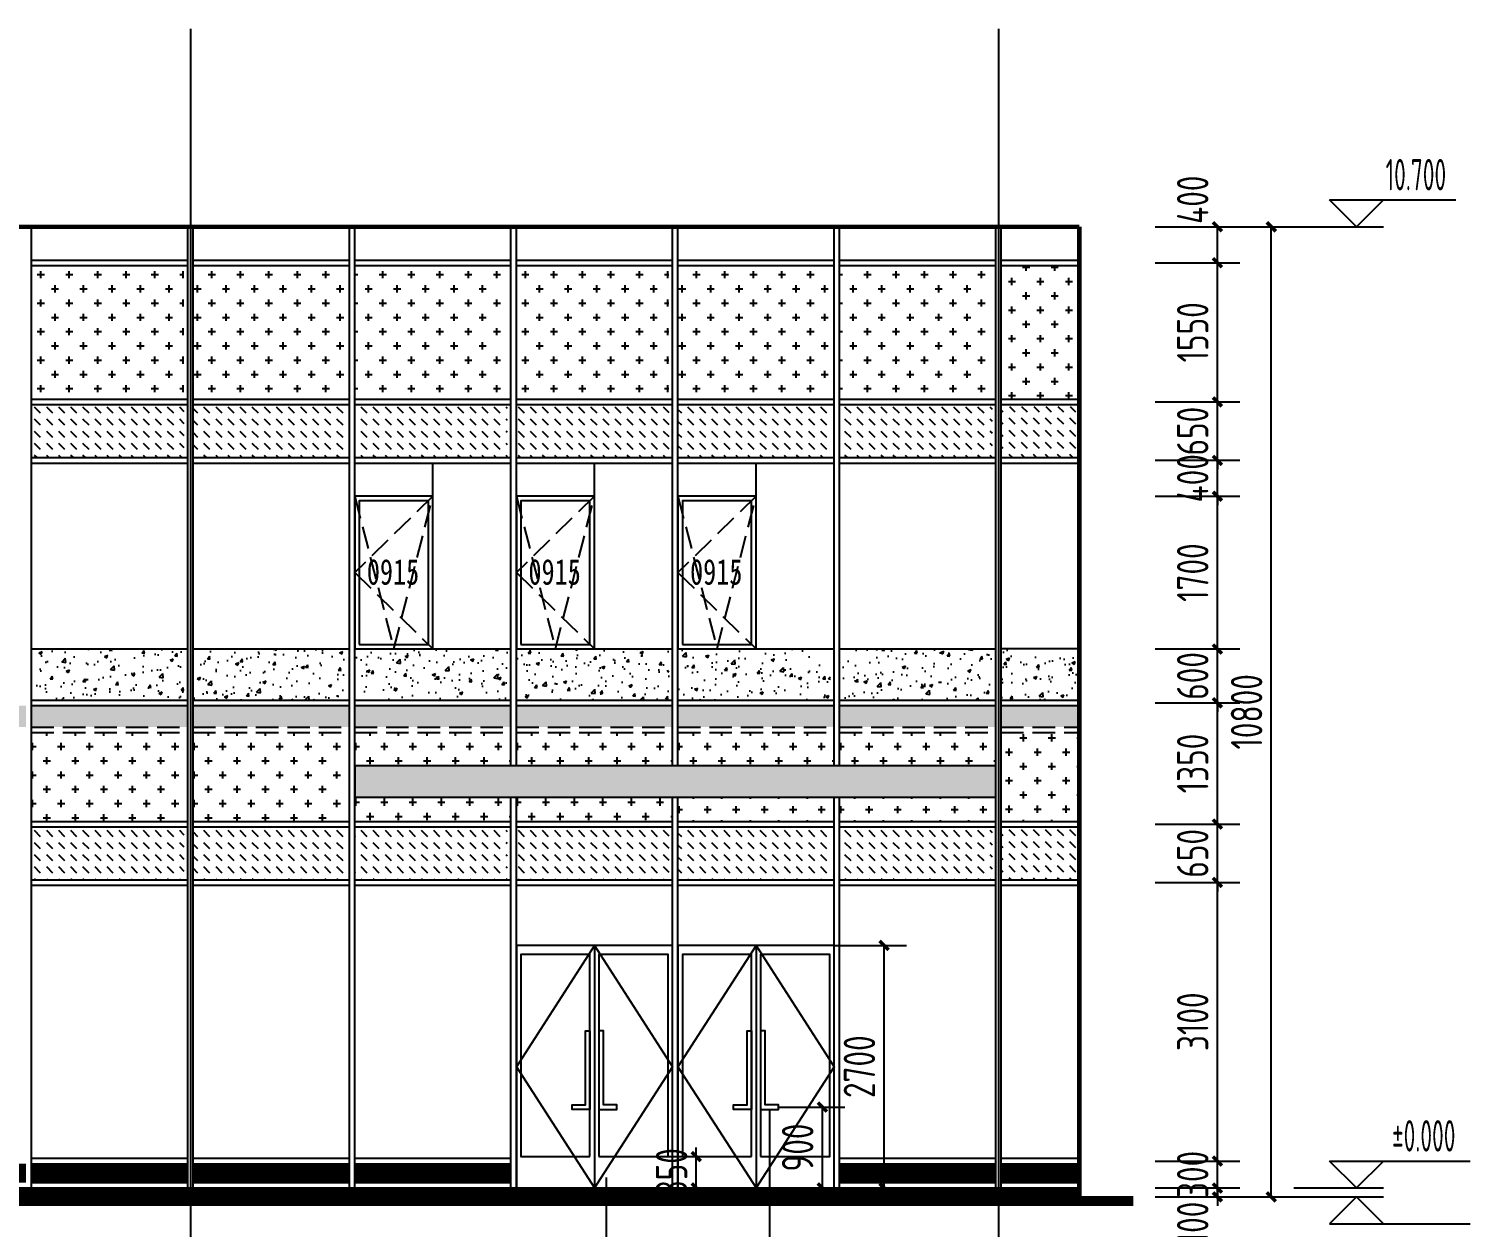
# Model space of a CAD drawing. Extents: x -280168 to 205214, y -148835 to -64913.
# Drawn here: x -137331 to -121278, y -142102 to -128763 of the extents above; entities that cross this region are included whole.
import ezdxf

# ---------------------------------------------------------------- set-up
doc = ezdxf.new("R2010")
doc.units = 0
doc.header["$LTSCALE"] = 1000
doc.header["$MEASUREMENT"] = 0
doc.linetypes.add('DASH', pattern=[0.35, 0.25, -0.1])
for name, color, linetype in [('01-标注_尺寸', 124, 'Continuous'), ('01-标注_标高', 200, 'Continuous'), ('01-标注_符号', 200, 'Continuous'), ('02-TEXT_标注', 130, 'Continuous'), ('05-填充_156', 156, 'Continuous'), ('05-填充_18', 18, 'Continuous'), ('05-填充_天正', 14, 'Continuous'), ('A-C_玻璃幕墙', 140, 'Continuous'), ('A-C_窗', 140, 'Continuous'), ('A-C_门', 150, 'Continuous'), ('D-铝板', 181, 'Continuous'), ('E-立面轮廓', 241, 'Continuous')]:
    doc.layers.add(name, color=color, linetype=linetype)
doc.layers.add('04-不打印_辅助线', color=165, linetype='Continuous', plot=False)
doc.styles.add('_TCH_DIM', font='ros1.shx', dxfattribs={"width": 0.75, "bigfont": 'jd.shx'})
doc.styles.add('_TCH_DIM_T3', font='ros1.shx', dxfattribs={"width": 0.85, "bigfont": 'jd.shx'})
doc.styles.get("Standard").update_dxf_attribs({"font": 'STXIHEI_0.TTF', "width": 0.75})
doc.dimstyles.new('_TCH_ARCH&&100', dxfattribs={"dimtxt": 350, "dimasz": 100, "dimexe": 250, "dimexo": 300, "dimgap": 100, "dimtad": 1, "dimdec": 0, "dimzin": 0, "dimdsep": 46, "dimtxsty": '_TCH_DIM_T3', "dimblk": 'ARCHTICK', "dimcen": 0.09, "dimclrt": 7, "dimazin": 2, "dimtfac": 1, "dimtdec": 0, "dimtix": 1, "dimtmove": 2, "dimatfit": 3, "dimfxl": 0, "dimtolj": 1, "dimtzin": 0, "dimarcsym": 0})
pattern_1 = [(315, (-156128.72, 163512.89), (134.70384, -3e-14), [95.25, -95.25])]
pattern_2 = [(315, (-214241.7, 25586.8), (134.70384, -3e-14), [95.25, -95.25])]

# ---------------------------------------------------------------- blocks, each defined once
blk = doc.blocks.new('*U423')
at = {"layer": '05-填充_18', "const_width": 210}
blk.add_lwpolyline([(-870, 0), (870, 0)], dxfattribs=at)
blk = doc.blocks.new('*U424')
at = {"color": 0, "linetype": 'ByBlock', "lineweight": -2, "transparency": 16777216}
blk.add_blockref('*U423', (0, 0), dxfattribs=at)
blk = doc.blocks.new('*U445')
at = {"layer": '05-填充_18', "const_width": 210}
blk.add_lwpolyline([(-870, 0), (870, 0)], dxfattribs=at)
blk = doc.blocks.new('*U446')
at = {"color": 0, "linetype": 'ByBlock', "lineweight": -2, "transparency": 16777216}
for p in [(-5400, 0), (-3600, 0), (-1800, 0), (0, 0)]:
    blk.add_blockref('*U445', p, dxfattribs=at)
blk = doc.blocks.new('*U425')
at = {"layer": 'A-C_玻璃幕墙'}
for p, q in [((-870, 30), (870, 30)), ((-870, -30), (870, -30))]:
    blk.add_line(p, q, dxfattribs=at)
blk = doc.blocks.new('*U426')
at = {"layer": 'A-C_玻璃幕墙', "color": 0, "linetype": 'ByBlock', "lineweight": -2, "transparency": 16777216}
blk.add_blockref('*U425', (0, 0), dxfattribs=at)
blk = doc.blocks.new('*U427')
at = {"layer": 'A-C_玻璃幕墙'}
for p, q in [((-870, 30), (870, 30)), ((-870, -30), (870, -30))]:
    blk.add_line(p, q, dxfattribs=at)
blk = doc.blocks.new('*U428')
at = {"layer": 'A-C_玻璃幕墙', "color": 0, "linetype": 'ByBlock', "lineweight": -2, "transparency": 16777216}
blk.add_blockref('*U427', (0, 0), dxfattribs=at)
blk = doc.blocks.new('*U429')
at = {"layer": 'A-C_玻璃幕墙'}
for p, q in [((-870, 30), (870, 30)), ((-870, -30), (870, -30))]:
    blk.add_line(p, q, dxfattribs=at)
blk = doc.blocks.new('*U430')
at = {"layer": 'A-C_玻璃幕墙', "color": 0, "linetype": 'ByBlock', "lineweight": -2, "transparency": 16777216}
for p in [(-9000, 0), (-7200, 0), (-5400, 0), (-3600, 0), (-1800, 0), (0, 0)]:
    blk.add_blockref('*U429', p, dxfattribs=at)
blk = doc.blocks.new('*U431')
at = {"layer": 'A-C_玻璃幕墙'}
for p, q in [((-870, 30), (870, 30)), ((-870, -30), (870, -30))]:
    blk.add_line(p, q, dxfattribs=at)
blk = doc.blocks.new('*U432')
at = {"layer": 'A-C_玻璃幕墙', "color": 0, "linetype": 'ByBlock', "lineweight": -2, "transparency": 16777216}
for p in [(-9000, 0), (-7200, 0), (-5400, 0), (-3600, 0), (-1800, 0), (0, 0)]:
    blk.add_blockref('*U431', p, dxfattribs=at)
blk = doc.blocks.new('*U433')
at = {"layer": 'A-C_玻璃幕墙'}
for p, q in [((-870, 30), (870, 30)), ((-870, -30), (870, -30))]:
    blk.add_line(p, q, dxfattribs=at)
blk = doc.blocks.new('*U434')
at = {"layer": 'A-C_玻璃幕墙', "color": 0, "linetype": 'ByBlock', "lineweight": -2, "transparency": 16777216}
for p in [(-9000, 0), (-7200, 0), (-5400, 0), (-3600, 0), (-1800, 0), (0, 0)]:
    blk.add_blockref('*U433', p, dxfattribs=at)
blk = doc.blocks.new('*U411')
at = {"layer": 'A-C_玻璃幕墙'}
for p, q in [((-870, 30), (870, 30)), ((-870, -30), (870, -30))]:
    blk.add_line(p, q, dxfattribs=at)
blk = doc.blocks.new('*U412')
at = {"layer": 'A-C_玻璃幕墙', "color": 0, "linetype": 'ByBlock', "lineweight": -2, "transparency": 16777216}
for p in [(-9000, 0), (-7200, 0), (-5400, 0), (-3600, 0), (-1800, 0), (0, 0)]:
    blk.add_blockref('*U411', p, dxfattribs=at)
blk = doc.blocks.new('*U413')
at = {"layer": 'A-C_玻璃幕墙'}
for p, q in [((-870, 30), (870, 30)), ((-870, -30), (870, -30))]:
    blk.add_line(p, q, dxfattribs=at)
blk = doc.blocks.new('*U414')
at = {"layer": 'A-C_玻璃幕墙', "color": 0, "linetype": 'ByBlock', "lineweight": -2, "transparency": 16777216}
for p in [(-9000, 0), (-7200, 0), (-5400, 0), (-3600, 0), (-1800, 0), (0, 0)]:
    blk.add_blockref('*U413', p, dxfattribs=at)
blk = doc.blocks.new('*U415')
at = {"layer": 'A-C_玻璃幕墙'}
for p, q in [((-870, 30), (870, 30)), ((-870, -30), (870, -30))]:
    blk.add_line(p, q, dxfattribs=at)
blk = doc.blocks.new('*U416')
at = {"layer": 'A-C_玻璃幕墙', "color": 0, "linetype": 'ByBlock', "lineweight": -2, "transparency": 16777216}
for p in [(-9000, 0), (-7200, 0), (-5400, 0), (-3600, 0), (-1800, 0), (0, 0)]:
    blk.add_blockref('*U415', p, dxfattribs=at)
blk = doc.blocks.new('*U417')
at = {"layer": 'A-C_玻璃幕墙'}
blk.add_line((-870, 0), (870, 0), dxfattribs=at)
blk = doc.blocks.new('*U418')
at = {"layer": 'A-C_玻璃幕墙', "color": 0, "linetype": 'ByBlock', "lineweight": -2, "transparency": 16777216}
for p in [(-9000, 0), (-7200, 0), (-5400, 0), (-3600, 0), (-1800, 0), (0, 0)]:
    blk.add_blockref('*U417', p, dxfattribs=at)
blk = doc.blocks.new('*U419')
at = {"layer": '05-填充_156'}
h = blk.add_hatch(dxfattribs=at)
h.set_pattern_fill('CROSS', color=136, scale=100)
h.set_pattern_definition([(0, (-156128.72, 157902.89), (158.75, 158.75), [79.375, -238.125]), (90, (-156089.03, 157863.2), (-158.75, 158.75), [79.375, -238.125])])
h.paths.add_polyline_path([(-1320, 920), (378, 920), (378, -570), (-1320, -570)])
blk = doc.blocks.new('*U420')
at = {"color": 0, "linetype": 'ByBlock', "lineweight": -2, "transparency": 16777216}
for p in [(-9000, 0), (-7200, 0), (-5400, 0), (-3600, 0), (-1800, 0), (0, 0)]:
    blk.add_blockref('*U419', p, dxfattribs=at)
blk = doc.blocks.new('*U421')
at = {"layer": '05-填充_156'}
h = blk.add_hatch(dxfattribs=at)
h.set_pattern_fill('DASH', color=256, scale=100, angle=315)
h.set_pattern_definition(pattern_1)
h.paths.add_polyline_path([(-420, 310), (1278, 310), (1278, -280), (-420, -280)])
blk = doc.blocks.new('*U422')
at = {"color": 0, "linetype": 'ByBlock', "lineweight": -2, "transparency": 16777216}
for p in [(-9000, 0), (-7200, 0), (-5400, 0), (-3600, 0), (-1800, 0), (0, 0)]:
    blk.add_blockref('*U421', p, dxfattribs=at)
blk = doc.blocks.new('*U407')
at = {"layer": '05-填充_156'}
h = blk.add_hatch(dxfattribs=at)
h.set_pattern_fill('DASH', color=256, scale=100, angle=315)
h.set_pattern_definition(pattern_1)
h.paths.add_polyline_path([(-420, 310), (1278, 310), (1278, -280), (-420, -280)])
blk = doc.blocks.new('*U408')
at = {"color": 0, "linetype": 'ByBlock', "lineweight": -2, "transparency": 16777216}
for p in [(-9000, 0), (-7200, 0), (-5400, 0), (-3600, 0), (-1800, 0), (0, 0)]:
    blk.add_blockref('*U407', p, dxfattribs=at)
blk = doc.blocks.new('*U409')
at = {"layer": '05-填充_天正'}
h = blk.add_hatch(dxfattribs=at)
h.set_pattern_fill('AR-CONC', color=256, scale=200)
h.set_pattern_definition([(50, (-156128.72, 161537.9), (364.36934, -31.87817), [38.1, -419.1]), (355, (-156128.72, 161537.9), (-70.48565, 382.1133), [30.48, -335.28]), (100.451, (-156098.36, 161535.23), (293.885, 350.2334), [32.38, -356.18]), (46.1842, (-156128.7, 161639.5), (542.1581, -84.0847), [57.15, -628.65]), (96.6356, (-156083.54, 161632.5), (474.8085, 494.8511), [48.57, -534.27]), (351.184, (-156128.7, 161639.5), (474.8092, 494.8502), [45.72, -502.92]), (21, (-156077.92, 161614.1), (303.22976, -204.53104), [38.1, -419.1]), (326, (-156077.92, 161614.1), (123.60406, 368.37593), [30.48, -335.28]), (71.4514, (-156052.65, 161597.04), (426.833, 163.8457), [32.38, -356.18]), (37.5, (-156128.72, 161537.89), (6.17721, 169.11008), [0, -331.216, 0, -340.36, 0, -336.55]), (7.5, (-156128.72, 161537.89), (133.63933, 200.36115), [0, -194.056, 0, -323.596, 0, -128.27]), (327.5, (-156242, 161537.89), (271.18119, -11.45749), [0, -127, 0, -396.24, 0, -525.78]), (317.5, (-156292.8, 161537.89), (296.25836, 50.85298), [0, -165.1, 0, -263.144, 0, -373.38])])
h.paths.add_polyline_path([(-420, 285), (1278, 285), (1278, -285), (-420, -285)])
blk = doc.blocks.new('*U410')
at = {"color": 0, "linetype": 'ByBlock', "lineweight": -2, "transparency": 16777216}
for p in [(-9000, 0), (-7200, 0), (-5400, 0), (-3600, 0), (-1800, 0), (0, 0)]:
    blk.add_blockref('*U409', p, dxfattribs=at)
blk = doc.blocks.new('A$C145657A9')
for points in [[(15, -2075), (885, -2075), (885, -375), (15, -375)], [(65, -2025), (835, -2025), (835, -425), (65, -425)]]:
    blk.add_lwpolyline(points, close=True)
at = {"linetype": 'DASH'}
for points in [[(15, -375), (450, -2075), (885, -375)], [(885, -375), (15, -1225), (885, -2075)]]:
    blk.add_lwpolyline(points, dxfattribs=at)
at = {"layer": '04-不打印_辅助线', "width": 0.75}
blk.add_text('0915', height=285.4, dxfattribs=at).set_placement((150, -1359))
blk = doc.blocks.new('*U435')
at = {"layer": 'A-C_窗'}
blk.add_line((435, -1035), (435, 1035), dxfattribs=at)
blk.add_blockref('A$C145657A9', (-450, 1040), dxfattribs=at)
blk = doc.blocks.new('*U436')
at = {"color": 0, "linetype": 'ByBlock', "lineweight": -2, "transparency": 16777216}
for p in [(0, 0), (1800, 0), (3600, 0)]:
    blk.add_blockref('*U435', p, dxfattribs=at)
blk = doc.blocks.new('*U447')
at = {"layer": 'A-C_玻璃幕墙'}
for p, q in [((-870, 30), (870, 30)), ((-870, -30), (870, -30))]:
    blk.add_line(p, q, dxfattribs=at)
blk = doc.blocks.new('*U448')
at = {"layer": 'A-C_玻璃幕墙', "color": 0, "linetype": 'ByBlock', "lineweight": -2, "transparency": 16777216}
for p in [(-3600, 0), (-1800, 0), (0, 0)]:
    blk.add_blockref('*U447', p, dxfattribs=at)
blk = doc.blocks.new('*U449')
at = {"layer": 'A-C_玻璃幕墙'}
for p, q in [((-870, 30), (870, 30)), ((-870, -30), (870, -30))]:
    blk.add_line(p, q, dxfattribs=at)
blk = doc.blocks.new('*U450')
at = {"layer": 'A-C_玻璃幕墙', "color": 0, "linetype": 'ByBlock', "lineweight": -2, "transparency": 16777216}
for p in [(-3600, 0), (-1800, 0), (0, 0)]:
    blk.add_blockref('*U449', p, dxfattribs=at)
blk = doc.blocks.new('A$C58EF75E22')
at = {"layer": '05-填充_18'}
h = blk.add_hatch(color=256, dxfattribs=at)
h.dxf.hatch_style = 1
h.paths.add_polyline_path([(0, 0), (7140, 0), (7140, 350), (0, 350)])
blk.add_lwpolyline([(0, 0), (7140, 0), (7140, 350), (0, 350)], close=True)
blk = doc.blocks.new('mmmm2')
for points in [[(-1740, 0), (0, 0), (0, 2700), (-1740, 2700)], [(-920, 350), (-920, 2600), (-1690, 2600), (-1690, 350)], [(-820, 350), (-50, 350), (-50, 2600), (-820, 2600)], [(-920, 875), (-1120, 875), (-1120, 925), (-970, 925), (-970, 1750), (-920, 1750)], [(-820, 875), (-620, 875), (-620, 925), (-770, 925), (-770, 1750), (-820, 1750)]]:
    blk.add_lwpolyline(points, close=True)
for points in [[(-870, 2700), (-1740, 1350), (-870, 0)], [(-870, 2700), (-870, 0)], [(-870, 2700), (0, 1350), (-870, 0)]]:
    blk.add_lwpolyline(points)
blk = doc.blocks.new('_ArchTick')
at = {"color": 0, "linetype": 'ByBlock', "const_width": 0.4}
blk.add_lwpolyline([(-0.5, -0.5), (0.5, 0.5)], dxfattribs=at)
blk = doc.blocks.new('*D1199')
at = {"layer": '01-标注_尺寸', "color": 0, "lineweight": -2, "transparency": 16777216}
for p, q in [((-124093, -141666), (-124093, -141566)), ((-124786, -141666), (-123843, -141666)), ((-124093, -141766), (-124093, -141666)), ((-124786, -141766), (-123843, -141766)), ((-124093, -141766), (-124093, -141866))]:
    blk.add_line(p, q, dxfattribs=at)
at = {"layer": 'Defpoints', "color": 0, "transparency": 16777216}
for p in [(-125086, -141666), (-124093, -141666), (-125086, -141766)]:
    blk.add_point(p, dxfattribs=at)
at = {"layer": '01-标注_尺寸', "color": 0, "lineweight": -2, "transparency": 16777216, "xscale": 100, "yscale": 100, "zscale": 100}
for p, rotation in [((-124093, -141666), 270), ((-124093, -141766), 90)]:
    blk.add_blockref('_ArchTick', p, dxfattribs=dict(at, rotation=rotation))
at = {"layer": '01-标注_尺寸', "color": 7, "transparency": 16777216, "insert": (-124368, -142056), "char_height": 350, "attachment_point": 5, "rotation": 90, "style": '_TCH_DIM_T3'}
blk.add_mtext('\\A1;100', dxfattribs=at)
blk = doc.blocks.new('*D1200')
at = {"layer": '01-标注_尺寸', "color": 0, "lineweight": -2, "transparency": 16777216}
for p, q in [((-124093, -141366), (-124093, -141266)), ((-124786, -141366), (-123843, -141366)), ((-124093, -141666), (-124093, -141366)), ((-124786, -141666), (-123843, -141666)), ((-124093, -141666), (-124093, -141766))]:
    blk.add_line(p, q, dxfattribs=at)
at = {"layer": 'Defpoints', "color": 0, "transparency": 16777216}
for p in [(-125086, -141366), (-124093, -141366), (-125086, -141666)]:
    blk.add_point(p, dxfattribs=at)
at = {"layer": '01-标注_尺寸', "color": 0, "lineweight": -2, "transparency": 16777216, "xscale": 100, "yscale": 100, "zscale": 100}
for p, rotation in [((-124093, -141366), 270), ((-124093, -141666), 90)]:
    blk.add_blockref('_ArchTick', p, dxfattribs=dict(at, rotation=rotation))
at = {"layer": '01-标注_尺寸', "color": 7, "transparency": 16777216, "insert": (-124368, -141516), "char_height": 350, "attachment_point": 5, "rotation": 90, "style": '_TCH_DIM_T3'}
blk.add_mtext('\\A1;300', dxfattribs=at)
blk = doc.blocks.new('*D1201')
at = {"layer": '01-标注_尺寸', "color": 0, "lineweight": -2, "transparency": 16777216}
for p, q in [((-124786, -138266), (-123843, -138266)), ((-124093, -141366), (-124093, -138266)), ((-124786, -141366), (-123843, -141366))]:
    blk.add_line(p, q, dxfattribs=at)
at = {"layer": 'Defpoints', "color": 0, "transparency": 16777216}
for p in [(-125086, -138266), (-124093, -138266), (-125086, -141366)]:
    blk.add_point(p, dxfattribs=at)
at = {"layer": '01-标注_尺寸', "color": 0, "lineweight": -2, "transparency": 16777216, "xscale": 100, "yscale": 100, "zscale": 100}
for p, rotation in [((-124093, -138266), 90), ((-124093, -141366), 270)]:
    blk.add_blockref('_ArchTick', p, dxfattribs=dict(at, rotation=rotation))
at = {"layer": '01-标注_尺寸', "color": 7, "transparency": 16777216, "insert": (-124368, -139816), "char_height": 350, "attachment_point": 5, "rotation": 90, "style": '_TCH_DIM_T3'}
blk.add_mtext('\\A1;3100', dxfattribs=at)
blk = doc.blocks.new('*D1202')
at = {"layer": '01-标注_尺寸', "color": 0, "lineweight": -2, "transparency": 16777216}
for p, q in [((-124093, -137616), (-124093, -137516)), ((-124786, -137616), (-123843, -137616)), ((-124093, -138266), (-124093, -137616)), ((-124786, -138266), (-123843, -138266)), ((-124093, -138266), (-124093, -138366))]:
    blk.add_line(p, q, dxfattribs=at)
at = {"layer": 'Defpoints', "color": 0, "transparency": 16777216}
for p in [(-125086, -137616), (-124093, -137616), (-125086, -138266)]:
    blk.add_point(p, dxfattribs=at)
at = {"layer": '01-标注_尺寸', "color": 0, "lineweight": -2, "transparency": 16777216, "xscale": 100, "yscale": 100, "zscale": 100}
for p, rotation in [((-124093, -137616), 270), ((-124093, -138266), 90)]:
    blk.add_blockref('_ArchTick', p, dxfattribs=dict(at, rotation=rotation))
at = {"layer": '01-标注_尺寸', "color": 7, "transparency": 16777216, "insert": (-124368, -137941), "char_height": 350, "attachment_point": 5, "rotation": 90, "style": '_TCH_DIM_T3'}
blk.add_mtext('\\A1;650', dxfattribs=at)
blk = doc.blocks.new('*D1203')
at = {"layer": '01-标注_尺寸', "color": 0, "lineweight": -2, "transparency": 16777216}
for p, q in [((-124786, -136266), (-123843, -136266)), ((-124093, -137616), (-124093, -136266)), ((-124786, -137616), (-123843, -137616))]:
    blk.add_line(p, q, dxfattribs=at)
at = {"layer": 'Defpoints', "color": 0, "transparency": 16777216}
for p in [(-125086, -136266), (-124093, -136266), (-125086, -137616)]:
    blk.add_point(p, dxfattribs=at)
at = {"layer": '01-标注_尺寸', "color": 0, "lineweight": -2, "transparency": 16777216, "xscale": 100, "yscale": 100, "zscale": 100}
for p, rotation in [((-124093, -136266), 90), ((-124093, -137616), 270)]:
    blk.add_blockref('_ArchTick', p, dxfattribs=dict(at, rotation=rotation))
at = {"layer": '01-标注_尺寸', "color": 7, "transparency": 16777216, "insert": (-124368, -136941), "char_height": 350, "attachment_point": 5, "rotation": 90, "style": '_TCH_DIM_T3'}
blk.add_mtext('\\A1;1350', dxfattribs=at)
blk = doc.blocks.new('*D1204')
at = {"layer": '01-标注_尺寸', "color": 0, "lineweight": -2, "transparency": 16777216}
for p, q in [((-124093, -135666), (-124093, -135566)), ((-124786, -135666), (-123843, -135666)), ((-124093, -136266), (-124093, -135666)), ((-124786, -136266), (-123843, -136266)), ((-124093, -136266), (-124093, -136366))]:
    blk.add_line(p, q, dxfattribs=at)
at = {"layer": 'Defpoints', "color": 0, "transparency": 16777216}
for p in [(-125086, -135666), (-124093, -135666), (-125086, -136266)]:
    blk.add_point(p, dxfattribs=at)
at = {"layer": '01-标注_尺寸', "color": 0, "lineweight": -2, "transparency": 16777216, "xscale": 100, "yscale": 100, "zscale": 100}
for p, rotation in [((-124093, -135666), 270), ((-124093, -136266), 90)]:
    blk.add_blockref('_ArchTick', p, dxfattribs=dict(at, rotation=rotation))
at = {"layer": '01-标注_尺寸', "color": 7, "transparency": 16777216, "insert": (-124368, -135966), "char_height": 350, "attachment_point": 5, "rotation": 90, "style": '_TCH_DIM_T3'}
blk.add_mtext('\\A1;600', dxfattribs=at)
blk = doc.blocks.new('*D1205')
at = {"layer": '01-标注_尺寸', "color": 0, "lineweight": -2, "transparency": 16777216}
for p, q in [((-124786, -133966), (-123843, -133966)), ((-124093, -135666), (-124093, -133966)), ((-124786, -135666), (-123843, -135666))]:
    blk.add_line(p, q, dxfattribs=at)
at = {"layer": 'Defpoints', "color": 0, "transparency": 16777216}
for p in [(-125086, -133966), (-124093, -133966), (-125086, -135666)]:
    blk.add_point(p, dxfattribs=at)
at = {"layer": '01-标注_尺寸', "color": 0, "lineweight": -2, "transparency": 16777216, "xscale": 100, "yscale": 100, "zscale": 100}
for p, rotation in [((-124093, -133966), 90), ((-124093, -135666), 270)]:
    blk.add_blockref('_ArchTick', p, dxfattribs=dict(at, rotation=rotation))
at = {"layer": '01-标注_尺寸', "color": 7, "transparency": 16777216, "insert": (-124368, -134816), "char_height": 350, "attachment_point": 5, "rotation": 90, "style": '_TCH_DIM_T3'}
blk.add_mtext('\\A1;1700', dxfattribs=at)
blk = doc.blocks.new('*D1206')
at = {"layer": '01-标注_尺寸', "color": 0, "lineweight": -2, "transparency": 16777216}
for p, q in [((-124093, -133566), (-124093, -133466)), ((-124786, -133566), (-123843, -133566)), ((-124093, -133966), (-124093, -133566)), ((-124786, -133966), (-123843, -133966)), ((-124093, -133966), (-124093, -134066))]:
    blk.add_line(p, q, dxfattribs=at)
at = {"layer": 'Defpoints', "color": 0, "transparency": 16777216}
for p in [(-125086, -133566), (-124093, -133566), (-125086, -133966)]:
    blk.add_point(p, dxfattribs=at)
at = {"layer": '01-标注_尺寸', "color": 0, "lineweight": -2, "transparency": 16777216, "xscale": 100, "yscale": 100, "zscale": 100}
for p, rotation in [((-124093, -133566), 270), ((-124093, -133966), 90)]:
    blk.add_blockref('_ArchTick', p, dxfattribs=dict(at, rotation=rotation))
at = {"layer": '01-标注_尺寸', "color": 7, "transparency": 16777216, "insert": (-124368, -133766), "char_height": 350, "attachment_point": 5, "rotation": 90, "style": '_TCH_DIM_T3'}
blk.add_mtext('\\A1;400', dxfattribs=at)
blk = doc.blocks.new('*D1207')
at = {"layer": '01-标注_尺寸', "color": 0, "lineweight": -2, "transparency": 16777216}
for p, q in [((-124786, -132916), (-123843, -132916)), ((-124093, -132916), (-124093, -132816)), ((-124093, -133566), (-124093, -132916)), ((-124786, -133566), (-123843, -133566)), ((-124093, -133566), (-124093, -133666))]:
    blk.add_line(p, q, dxfattribs=at)
at = {"layer": 'Defpoints', "color": 0, "transparency": 16777216}
for p in [(-125086, -132916), (-124093, -132916), (-125086, -133566)]:
    blk.add_point(p, dxfattribs=at)
at = {"layer": '01-标注_尺寸', "color": 0, "lineweight": -2, "transparency": 16777216, "xscale": 100, "yscale": 100, "zscale": 100}
for p, rotation in [((-124093, -132916), 270), ((-124093, -133566), 90)]:
    blk.add_blockref('_ArchTick', p, dxfattribs=dict(at, rotation=rotation))
at = {"layer": '01-标注_尺寸', "color": 7, "transparency": 16777216, "insert": (-124368, -133241), "char_height": 350, "attachment_point": 5, "rotation": 90, "style": '_TCH_DIM_T3'}
blk.add_mtext('\\A1;650', dxfattribs=at)
blk = doc.blocks.new('*D1208')
at = {"layer": '01-标注_尺寸', "color": 0, "lineweight": -2, "transparency": 16777216}
for p, q in [((-124786, -131366), (-123843, -131366)), ((-124093, -132916), (-124093, -131366)), ((-124786, -132916), (-123843, -132916))]:
    blk.add_line(p, q, dxfattribs=at)
at = {"layer": 'Defpoints', "color": 0, "transparency": 16777216}
for p in [(-125086, -131366), (-124093, -131366), (-125086, -132916)]:
    blk.add_point(p, dxfattribs=at)
at = {"layer": '01-标注_尺寸', "color": 0, "lineweight": -2, "transparency": 16777216, "xscale": 100, "yscale": 100, "zscale": 100}
for p, rotation in [((-124093, -131366), 90), ((-124093, -132916), 270)]:
    blk.add_blockref('_ArchTick', p, dxfattribs=dict(at, rotation=rotation))
at = {"layer": '01-标注_尺寸', "color": 7, "transparency": 16777216, "insert": (-124368, -132141), "char_height": 350, "attachment_point": 5, "rotation": 90, "style": '_TCH_DIM_T3'}
blk.add_mtext('\\A1;1550', dxfattribs=at)
blk = doc.blocks.new('*D1209')
at = {"layer": '01-标注_尺寸', "color": 0, "lineweight": -2, "transparency": 16777216}
for p, q in [((-124786, -130966), (-123843, -130966)), ((-124093, -131366), (-124093, -130966)), ((-124786, -131366), (-123843, -131366))]:
    blk.add_line(p, q, dxfattribs=at)
at = {"layer": 'Defpoints', "color": 0, "transparency": 16777216}
for p in [(-125086, -130966), (-124093, -130966), (-125086, -131366)]:
    blk.add_point(p, dxfattribs=at)
at = {"layer": '01-标注_尺寸', "color": 0, "lineweight": -2, "transparency": 16777216, "xscale": 100, "yscale": 100, "zscale": 100}
for p, rotation in [((-124093, -130966), 90), ((-124093, -131366), 270)]:
    blk.add_blockref('_ArchTick', p, dxfattribs=dict(at, rotation=rotation))
at = {"layer": '01-标注_尺寸', "color": 7, "transparency": 16777216, "insert": (-124368, -130665), "char_height": 350, "attachment_point": 5, "rotation": 90, "style": '_TCH_DIM_T3'}
blk.add_mtext('\\A1;400', dxfattribs=at)
blk = doc.blocks.new('*D1210')
at = {"layer": '01-标注_尺寸', "color": 0, "lineweight": -2, "transparency": 16777216}
for p, q in [((-124186, -130966), (-123243, -130966)), ((-123493, -141766), (-123493, -130966)), ((-124186, -141766), (-123243, -141766))]:
    blk.add_line(p, q, dxfattribs=at)
at = {"layer": 'Defpoints', "color": 0, "transparency": 16777216}
for p in [(-124486, -130966), (-123493, -130966), (-124486, -141766)]:
    blk.add_point(p, dxfattribs=at)
at = {"layer": '01-标注_尺寸', "color": 0, "lineweight": -2, "transparency": 16777216, "xscale": 100, "yscale": 100, "zscale": 100}
for p, rotation in [((-123493, -130966), 90), ((-123493, -141766), 270)]:
    blk.add_blockref('_ArchTick', p, dxfattribs=dict(at, rotation=rotation))
at = {"layer": '01-标注_尺寸', "color": 7, "transparency": 16777216, "insert": (-123768, -136366), "char_height": 350, "attachment_point": 5, "rotation": 90, "style": '_TCH_DIM_T3'}
blk.add_mtext('\\A1;10800', dxfattribs=at)
blk = doc.blocks.new('*D1286')
at = {"layer": '01-标注_尺寸', "color": 0, "lineweight": -2, "transparency": 16777216}
for p, q in [((-128351, -138966), (-127555, -138966)), ((-127805, -141666), (-127805, -138966)), ((-128351, -141666), (-127555, -141666))]:
    blk.add_line(p, q, dxfattribs=at)
at = {"layer": 'Defpoints', "color": 0, "transparency": 16777216}
for p in [(-128651, -138966), (-127805, -138966), (-128651, -141666)]:
    blk.add_point(p, dxfattribs=at)
at = {"layer": '01-标注_尺寸', "color": 0, "lineweight": -2, "transparency": 16777216, "xscale": 100, "yscale": 100, "zscale": 100}
for p, rotation in [((-127805, -138966), 90), ((-127805, -141666), 270)]:
    blk.add_blockref('_ArchTick', p, dxfattribs=dict(at, rotation=rotation))
at = {"layer": '01-标注_尺寸', "color": 7, "transparency": 16777216, "insert": (-128080, -140316), "char_height": 350, "attachment_point": 5, "rotation": 90, "style": '_TCH_DIM_T3'}
blk.add_mtext('\\A1;2700', dxfattribs=at)
blk = doc.blocks.new('*D1364')
at = {"layer": '01-标注_尺寸', "color": 0, "lineweight": -2, "transparency": 16777216}
for p, q in [((-128981, -140766), (-128243, -140766)), ((-128493, -141666), (-128493, -140766)), ((-128981, -141666), (-128243, -141666))]:
    blk.add_line(p, q, dxfattribs=at)
at = {"layer": 'Defpoints', "color": 0, "transparency": 16777216}
for p in [(-129281, -140766), (-128493, -140766), (-129281, -141666)]:
    blk.add_point(p, dxfattribs=at)
at = {"layer": '01-标注_尺寸', "color": 0, "lineweight": -2, "transparency": 16777216, "xscale": 100, "yscale": 100, "zscale": 100}
for p, rotation in [((-128493, -140766), 90), ((-128493, -141666), 270)]:
    blk.add_blockref('_ArchTick', p, dxfattribs=dict(at, rotation=rotation))
at = {"layer": '01-标注_尺寸', "color": 7, "transparency": 16777216, "insert": (-128768, -141216), "char_height": 350, "attachment_point": 5, "rotation": 90, "style": '_TCH_DIM_T3'}
blk.add_mtext('\\A1;900', dxfattribs=at)
blk = doc.blocks.new('*D1365')
at = {"layer": '01-标注_尺寸', "color": 0, "lineweight": -2, "transparency": 16777216}
for p, q in [((-129897, -141316), (-129897, -141216)), ((-130296, -141316), (-129647, -141316)), ((-129897, -141666), (-129897, -141316)), ((-130296, -141666), (-129647, -141666)), ((-129897, -141666), (-129897, -141766))]:
    blk.add_line(p, q, dxfattribs=at)
at = {"layer": 'Defpoints', "color": 0, "transparency": 16777216}
for p in [(-130596, -141316), (-129897, -141316), (-130596, -141666)]:
    blk.add_point(p, dxfattribs=at)
at = {"layer": '01-标注_尺寸', "color": 0, "lineweight": -2, "transparency": 16777216, "xscale": 100, "yscale": 100, "zscale": 100}
for p, rotation in [((-129897, -141316), 270), ((-129897, -141666), 90)]:
    blk.add_blockref('_ArchTick', p, dxfattribs=dict(at, rotation=rotation))
at = {"layer": '01-标注_尺寸', "color": 7, "transparency": 16777216, "insert": (-130172, -141491), "char_height": 350, "attachment_point": 5, "rotation": 90, "style": '_TCH_DIM_T3'}
blk.add_mtext('\\A1;350', dxfattribs=at)

msp = doc.modelspace()

# ---------------------------------------------------------------- hatches: boundary and pattern name
at = {"layer": '05-填充_156'}
h = msp.add_hatch(dxfattribs=at)
h.set_pattern_fill('CROSS', color=136, scale=100)
h.set_pattern_definition([(0, (-281361.57, 25586.8), (158.75, 158.75), [79.375, -238.125]), (90, (-281321.89, 25547.12), (-158.75, 158.75), [79.375, -238.125])])
h.paths.add_polyline_path([(-125630.9, -132886.1), (-125630.9, -131396.1), (-126500.9, -131396.1), (-126500.9, -132886.1)])
h = msp.add_hatch(dxfattribs=at)
h.set_pattern_fill('DASH', color=256, scale=100, angle=315)
h.set_pattern_definition(pattern_2)
h.paths.add_polyline_path([(-125630.9, -133536.1), (-125630.9, -132966.1), (-126500.9, -132966.1), (-126500.9, -133536.1)])
h = msp.add_hatch(dxfattribs=at)
h.set_pattern_fill('DASH', color=256, scale=100, angle=315)
h.set_pattern_definition([(315, (0, 0), (134.70384, -3e-14), [95.25, -95.25])])
h.paths.add_polyline_path([(-161930.9, -136536.1), (-160760.9, -136536.1), (-160760.9, -136296.1), (-161930.9, -136296.1)])
h.paths.add_polyline_path([(-160700.9, -136536.1), (-158960.9, -136536.1), (-158960.9, -136296.1), (-160700.9, -136296.1)])
h.paths.add_polyline_path([(-158900.9, -136536.1), (-157160.9, -136536.1), (-157160.9, -136296.1), (-158900.9, -136296.1)])
h.paths.add_polyline_path([(-157100.9, -136536.1), (-155360.9, -136536.1), (-155360.9, -136296.1), (-157100.9, -136296.1)])
h.paths.add_polyline_path([(-155300.9, -136536.1), (-153560.9, -136536.1), (-153560.9, -136296.1), (-155300.9, -136296.1)])
h.paths.add_polyline_path([(-153500.9, -136536.1), (-151760.9, -136536.1), (-151760.9, -136296.1), (-153500.9, -136296.1)])
h.paths.add_polyline_path([(-151700.9, -136536.1), (-149960.9, -136536.1), (-149960.9, -136296.1), (-151700.9, -136296.1)])
h.paths.add_polyline_path([(-149900.9, -136536.1), (-148160.9, -136536.1), (-148160.9, -136296.1), (-149900.9, -136296.1)])
h.paths.add_polyline_path([(-148100.9, -136536.1), (-146360.9, -136536.1), (-146360.9, -136296.1), (-148100.9, -136296.1)])
h.paths.add_polyline_path([(-146300.9, -136536.1), (-144560.9, -136536.1), (-144560.9, -136296.1), (-146300.9, -136296.1)])
h.paths.add_polyline_path([(-144500.9, -136536.1), (-142760.9, -136536.1), (-142760.9, -136296.1), (-144500.9, -136296.1)])
h.paths.add_polyline_path([(-142700.9, -136536.1), (-140960.9, -136536.1), (-140960.9, -136296.1), (-142700.9, -136296.1)])
h.paths.add_polyline_path([(-140900.9, -136536.1), (-139160.9, -136536.1), (-139160.9, -136296.1), (-140900.9, -136296.1)])
h.paths.add_polyline_path([(-139100.9, -136536.1), (-137360.9, -136536.1), (-137360.9, -136296.1), (-139100.9, -136296.1)])
h.paths.add_polyline_path([(-137300.9, -136536.1), (-135560.9, -136536.1), (-135560.9, -136296.1), (-137300.9, -136296.1)])
h.paths.add_polyline_path([(-135500.9, -136536.1), (-133760.9, -136536.1), (-133760.9, -136296.1), (-135500.9, -136296.1)])
h.paths.add_polyline_path([(-133700.9, -136536.1), (-131960.9, -136536.1), (-131960.9, -136296.1), (-133700.9, -136296.1)])
h.paths.add_polyline_path([(-131900.9, -136536.1), (-130160.9, -136536.1), (-130160.9, -136296.1), (-131900.9, -136296.1)])
h.paths.add_polyline_path([(-130100.9, -136536.1), (-128360.9, -136536.1), (-128360.9, -136296.1), (-130100.9, -136296.1)])
h.paths.add_polyline_path([(-128300.9, -136536.1), (-126560.9, -136536.1), (-126560.9, -136296.1), (-128300.9, -136296.1)])
h.paths.add_polyline_path([(-126500.9, -136536.1), (-125630.9, -136536.1), (-125630.9, -136296.1), (-126500.9, -136296.1)])
h = msp.add_hatch(dxfattribs=at)
h.set_pattern_fill('CROSS', color=136, scale=100)
h.set_pattern_definition([(0, (-292109.57, 20886.8), (158.75, 158.75), [79.375, -238.125]), (90, (-292069.89, 20847.12), (-158.75, 158.75), [79.375, -238.125])])
h.paths.add_polyline_path([(-135602.9, -136596.1), (-137300.9, -136596.1), (-137300.9, -137586.1), (-135602.9, -137586.1)])
h = msp.add_hatch(dxfattribs=at)
h.set_pattern_fill('CROSS', color=136, scale=100)
h.set_pattern_definition([(0, (-290309.57, 20886.8), (158.75, 158.75), [79.375, -238.125]), (90, (-290269.89, 20847.12), (-158.75, 158.75), [79.375, -238.125])])
h.paths.add_polyline_path([(-133802.9, -136596.1), (-135500.9, -136596.1), (-135500.9, -137586.1), (-133802.9, -137586.1)])
h = msp.add_hatch(dxfattribs=at)
h.set_pattern_fill('CROSS', color=136, scale=100)
h.set_pattern_definition([(0, (-288509.57, 20886.8), (158.75, 158.75), [79.375, -238.125]), (90, (-288469.89, 20847.12), (-158.75, 158.75), [79.375, -238.125])])
h.paths.add_polyline_path([(-131960.9, -136596.1), (-133700.9, -136596.1), (-133700.9, -136966.1), (-131960.9, -136966.1)])
h = msp.add_hatch(dxfattribs=at)
h.set_pattern_fill('CROSS', color=136, scale=100)
h.set_pattern_definition([(0, (-286709.57, 20886.8), (158.75, 158.75), [79.375, -238.125]), (90, (-286669.89, 20847.12), (-158.75, 158.75), [79.375, -238.125])])
h.paths.add_polyline_path([(-130160.9, -136596.1), (-131900.9, -136596.1), (-131900.9, -136966.1), (-130160.9, -136966.1)])
h = msp.add_hatch(dxfattribs=at)
h.set_pattern_fill('CROSS', color=136, scale=100)
h.set_pattern_definition([(0, (-284909.57, 20886.8), (158.75, 158.75), [79.375, -238.125]), (90, (-284869.89, 20847.12), (-158.75, 158.75), [79.375, -238.125])])
h.paths.add_polyline_path([(-128360.9, -136596.1), (-130100.9, -136596.1), (-130100.9, -136966.1), (-128360.9, -136966.1)])
h = msp.add_hatch(dxfattribs=at)
h.set_pattern_fill('CROSS', color=136, scale=100)
h.set_pattern_definition([(0, (-283109.57, 20886.8), (158.75, 158.75), [79.375, -238.125]), (90, (-283069.89, 20847.12), (-158.75, 158.75), [79.375, -238.125])])
h.paths.add_polyline_path([(-126560.9, -136596.1), (-128300.9, -136596.1), (-128300.9, -136966.1), (-126560.9, -136966.1)])
h = msp.add_hatch(dxfattribs=at)
h.set_pattern_fill('CROSS', color=136, scale=100)
h.set_pattern_definition([(0, (-214241.7, 25586.8), (158.75, 158.75), [79.375, -238.125]), (90, (-214202.01, 25547.12), (-158.75, 158.75), [79.375, -238.125])])
h.paths.add_polyline_path([(-125630.9, -136596.1), (-126500.9, -136596.1), (-126500.9, -137586.1), (-125630.9, -137586.1)])
h = msp.add_hatch(dxfattribs=at)
h.set_pattern_fill('CROSS', color=136, scale=100)
h.set_pattern_definition([(0, (-288509.57, 20266.8), (158.75, 158.75), [79.375, -238.125]), (90, (-288469.89, 20227.12), (-158.75, 158.75), [79.375, -238.125])])
h.paths.add_polyline_path([(-133700.9, -137316.1), (-131960.9, -137316.1), (-131960.9, -137586.1), (-133700.9, -137586.1)])
h = msp.add_hatch(dxfattribs=at)
h.set_pattern_fill('CROSS', color=136, scale=100)
h.set_pattern_definition([(0, (-286709.57, 20266.8), (158.75, 158.75), [79.375, -238.125]), (90, (-286669.89, 20227.12), (-158.75, 158.75), [79.375, -238.125])])
h.paths.add_polyline_path([(-131900.9, -137316.1), (-130160.9, -137316.1), (-130160.9, -137586.1), (-131900.9, -137586.1)])
h = msp.add_hatch(dxfattribs=at)
h.set_pattern_fill('CROSS', color=136, scale=100)
h.set_pattern_definition([(0, (-284909.57, 19866.8), (158.75, 158.75), [79.375, -238.125]), (90, (-284869.89, 19827.12), (-158.75, 158.75), [79.375, -238.125])])
h.paths.add_polyline_path([(-130100.9, -137316.1), (-128360.9, -137316.1), (-128360.9, -137586.1), (-130100.9, -137586.1)])
h = msp.add_hatch(dxfattribs=at)
h.set_pattern_fill('CROSS', color=136, scale=100)
h.set_pattern_definition([(0, (-283109.57, 19866.8), (158.75, 158.75), [79.375, -238.125]), (90, (-283069.89, 19827.12), (-158.75, 158.75), [79.375, -238.125])])
h.paths.add_polyline_path([(-128300.9, -137316.1), (-126560.9, -137316.1), (-126560.9, -137586.1), (-128300.9, -137586.1)])
h = msp.add_hatch(dxfattribs=at)
h.set_pattern_fill('DASH', color=256, scale=100, angle=315)
h.set_pattern_definition(pattern_2)
h.paths.add_polyline_path([(-125630.9, -138236.1), (-125630.9, -137666.1), (-126500.9, -137666.1), (-126500.9, -138236.1)])
at = {"layer": '05-填充_天正'}
h = msp.add_hatch(dxfattribs=at)
h.set_pattern_fill('AR-CONC', color=256, scale=200)
h.set_pattern_definition([(50, (-282796.18, 25586.8), (364.36934, -31.87817), [38.1, -419.1]), (355, (-282796.2, 25586.8), (-70.48565, 382.1133), [30.48, -335.28]), (100.451, (-282765.82, 25584.15), (293.885, 350.2334), [32.38, -356.18]), (46.1842, (-282796.2, 25688.4), (542.1581, -84.0847), [57.15, -628.65]), (96.6356, (-282751, 25681.4), (474.8085, 494.8511), [48.57, -534.27]), (351.184, (-282796.2, 25688.4), (474.8092, 494.8502), [45.72, -502.92]), (21, (-282745.38, 25663), (303.22976, -204.53104), [38.1, -419.1]), (326, (-282745.4, 25663), (123.60406, 368.37593), [30.48, -335.28]), (71.4514, (-282720.1, 25645.96), (426.833, 163.8457), [32.38, -356.18]), (37.5, (-282796.18, 25586.8), (6.17721, 169.11008), [0, -331.216, 0, -340.36, 0, -336.55]), (7.5, (-282796.18, 25586.8), (133.63933, 200.36115), [0, -194.056, 0, -323.596, 0, -128.27]), (327.5, (-282909.47, 25586.8), (271.18119, -11.45749), [0, -127, 0, -396.24, 0, -525.78]), (317.5, (-282960.27, 25586.8), (296.25836, 50.85298), [0, -165.1, 0, -263.144, 0, -373.38])])
h.paths.add_polyline_path([(-125630.9, -136236.1), (-125630.9, -135666.1), (-126500.9, -135666.1), (-126500.9, -136236.1)])

# ---------------------------------------------------------------- linework, layer by layer
at = {"layer": '01-标注_标高'}
for p, q in [((-122542.8, -130966.1), (-122842.8, -130666.1)), ((-122842.8, -130666.1), (-121438.8, -130666.1)), ((-122542.8, -130966.1), (-122242.8, -130666.1)), ((-123242.8, -130966.1), (-122242.8, -130966.1)), ((-122542.8, -141666.1), (-122842.8, -141366.1)), ((-122842.8, -141366.1), (-121277.8, -141366.1)), ((-122542.8, -141666.1), (-122242.8, -141366.1)), ((-123242.8, -141666.1), (-122242.8, -141666.1)), ((-123242.8, -141766.1), (-122242.8, -141766.1)), ((-122542.8, -141766.1), (-122842.8, -142066.1)), ((-122542.8, -141766.1), (-122242.8, -142066.1)), ((-122842.8, -142066.1), (-121277.8, -142066.1))]:
    msp.add_line(p, q, dxfattribs=at)
at = {"layer": '01-标注_符号'}
for p, q in [((-129080.9, -140791.1), (-129080.9, -144893.4)), ((-130901.2, -141549.6), (-130901.2, -144893.4))]:
    msp.add_line(p, q, dxfattribs=at)
at = {"layer": '04-不打印_辅助线'}
for p, q in [((-135530.9, -128762.6), (-135530.9, -144868.6)), ((-126530.9, -128762.6), (-126530.9, -144868.6))]:
    msp.add_line(p, q, dxfattribs=at)
at = {"layer": '05-填充_18'}
for points, const_width in [([(-126500.9, -141501.1), (-125630.9, -141501.1)], 210), ([(-161930.9, -141716.1), (-125630.9, -141716.1)], 100)]:
    msp.add_lwpolyline(points, dxfattribs=dict(at, const_width=const_width))
at = {"layer": 'A-C_玻璃幕墙'}
for p, q in [((-137300.9, -141666.1), (-137300.9, -130966.1)), ((-135560.9, -141666.1), (-135560.9, -130966.1)), ((-135500.9, -141666.1), (-135500.9, -130966.1)), ((-133760.9, -141666.1), (-133760.9, -130966.1)), ((-133700.9, -141666.1), (-133700.9, -130966.1)), ((-131960.9, -136966.1), (-131960.9, -130966.1)), ((-131900.9, -136966.1), (-131900.9, -130966.1)), ((-130160.9, -136966.1), (-130160.9, -130966.1)), ((-130100.9, -136966.1), (-130100.9, -130966.1)), ((-128360.9, -136966.1), (-128360.9, -130966.1)), ((-128300.9, -136966.1), (-128300.9, -130966.1)), ((-126560.9, -141666.1), (-126560.9, -130966.1)), ((-126500.9, -141666.1), (-126500.9, -130966.1)), ((-126500.9, -131336.1), (-125630.9, -131336.1)), ((-126500.9, -131396.1), (-125630.9, -131396.1)), ((-126500.9, -132886.1), (-125630.9, -132886.1)), ((-126500.9, -132946.1), (-125630.9, -132946.1)), ((-126500.9, -133536.1), (-125630.9, -133536.1)), ((-126500.9, -133596.1), (-125630.9, -133596.1)), ((-126500.9, -136236.1), (-125630.9, -136236.1)), ((-126500.9, -136296.1), (-125630.9, -136296.1)), ((-131960.9, -141666.1), (-131960.9, -137316.1)), ((-131900.9, -141666.1), (-131900.9, -137316.1)), ((-130160.9, -141666.1), (-130160.9, -137316.1)), ((-130100.9, -141666.1), (-130100.9, -137316.1)), ((-128360.9, -141666.1), (-128360.9, -137316.1)), ((-128300.9, -141666.1), (-128300.9, -137316.1)), ((-126500.9, -137586.1), (-125630.9, -137586.1)), ((-126500.9, -137646.1), (-125630.9, -137646.1)), ((-126500.9, -138236.1), (-125630.9, -138236.1)), ((-126500.9, -138296.1), (-125630.9, -138296.1)), ((-126500.9, -141336.1), (-125630.9, -141336.1)), ((-126500.9, -141396.1), (-125630.9, -141396.1)), ((-126500.9, -141606.1), (-125630.9, -141606.1)), ((-126500.9, -141666.1), (-125630.9, -141666.1))]:
    msp.add_line(p, q, dxfattribs=at)
at = {"layer": 'A-C_玻璃幕墙', "linetype": 'DASH'}
for p, q in [((-137300.9, -136536.1), (-135560.9, -136536.1)), ((-137300.9, -136596.1), (-135560.9, -136596.1)), ((-135500.9, -136536.1), (-133760.9, -136536.1)), ((-135500.9, -136596.1), (-133760.9, -136596.1)), ((-133700.9, -136536.1), (-131960.9, -136536.1)), ((-133700.9, -136596.1), (-131960.9, -136596.1)), ((-131900.9, -136536.1), (-130160.9, -136536.1)), ((-131900.9, -136596.1), (-130160.9, -136596.1)), ((-130100.9, -136536.1), (-128360.9, -136536.1)), ((-130100.9, -136596.1), (-128360.9, -136596.1)), ((-128300.9, -136536.1), (-126560.9, -136536.1)), ((-128300.9, -136596.1), (-126560.9, -136596.1)), ((-126500.9, -136536.1), (-125630.9, -136536.1)), ((-126500.9, -136596.1), (-125630.9, -136596.1))]:
    msp.add_line(p, q, dxfattribs=at)
at = {"layer": 'A-C_窗'}
for p, q in [((-125630.9, -135666.1), (-126500.9, -135666.1)), ((-161930.9, -141666.1), (-125630.9, -141666.1))]:
    msp.add_line(p, q, dxfattribs=at)
at = {"layer": 'E-立面轮廓'}
msp.add_line((-162530.9, -141766.1), (-125030.9, -141766.1), dxfattribs=at)
for points, const_width in [([(-125630.9, -130966.1), (-161930.9, -130966.1), (-161930.9, -130966.1)], 50), ([(-125630.9, -130966.1), (-125630.9, -141766.1)], 50), ([(-162530.9, -141816.1), (-125030.9, -141816.1)], 100)]:
    msp.add_lwpolyline(points, dxfattribs=dict(at, const_width=const_width))

# ---------------------------------------------------------------- block references
for name, p in [('*U420', (-126980.9, -132316.1)), ('*U422', (-127880.9, -133256.1)), ('*U436', (-133265.9, -134631.1)), ('*U410', (-127880.9, -135951.1)), ('*U408', (-127880.9, -137956.1)), ('*U446', (-132830.9, -141501.1)), ('*U424', (-127430.9, -141501.1))]:
    msp.add_blockref(name, p)
at = {"layer": 'A-C_玻璃幕墙'}
for name, p in [('*U412', (-127430.9, -131366.1)), ('*U414', (-127430.9, -132916.1)), ('*U434', (-127430.9, -133566.1)), ('*U418', (-127430.9, -135666.1)), ('*U416', (-127430.9, -136266.1)), ('*U432', (-127430.9, -137616.1)), ('*U430', (-127430.9, -138266.1)), ('*U448', (-132830.9, -141366.1)), ('*U426', (-127430.9, -141366.1)), ('*U450', (-132830.9, -141636.1)), ('*U428', (-127430.9, -141636.1))]:
    msp.add_blockref(name, p, dxfattribs=at)
at = {"layer": 'A-C_门'}
for p in [(-130160.9, -141666.1), (-128360.9, -141666.1)]:
    msp.add_blockref('mmmm2', p, dxfattribs=at)
at = {"layer": 'D-铝板'}
msp.add_blockref('A$C58EF75E22', (-133700.9, -137316.1), dxfattribs=at)

# ---------------------------------------------------------------- texts
at = {"layer": '02-TEXT_标注', "style": '_TCH_DIM', "width": 0.6375}
for s, p in [('10.700', (-122220, -130561.1)), ('%%P0.000', (-122148.2, -141261.1))]:
    msp.add_text(s, height=350, dxfattribs=at).set_placement(p)

# ---------------------------------------------------------------- dimensions: what is measured, and where the dimension line sits
at = {"layer": '01-标注_尺寸'}
for base, p1, p2, picture, middle in [((-124092.8, -130966.1), (-125086.3, -131366.1), (-125086.3, -130966.1), '*D1209', (-124367.8, -130665.3)), ((-124092.8, -141666.1), (-125086.3, -141766.1), (-125086.3, -141666.1), '*D1199', (-124367.8, -142055.7))]:
    dim = msp.add_linear_dim(base=base, p1=p1, p2=p2, angle=90, dimstyle='_TCH_ARCH&&100', dxfattribs=at)
    dim.commit()
    dim.dimension.update_dxf_attribs({"geometry": picture, "text_midpoint": middle, "dimtype": 161})
for p1, p2, distance, picture, middle in [((-124486.3, -141766.1), (-124486.3, -130966.1), -993.5, '*D1210', (-123767.8, -136366.1)), ((-125086.3, -132916.1), (-125086.3, -131366.1), -993.5, '*D1208', (-124367.8, -132141.1)), ((-125086.3, -133566.1), (-125086.3, -132916.1), -993.5, '*D1207', (-124367.8, -133241.1)), ((-125086.3, -133966.1), (-125086.3, -133566.1), -993.5, '*D1206', (-124367.8, -133766.1)), ((-125086.3, -135666.1), (-125086.3, -133966.1), -993.5, '*D1205', (-124367.8, -134816.1)), ((-125086.3, -136266.1), (-125086.3, -135666.1), -993.5, '*D1204', (-124367.8, -135966.1)), ((-125086.3, -137616.1), (-125086.3, -136266.1), -993.5, '*D1203', (-124367.8, -136941.1)), ((-125086.3, -138266.1), (-125086.3, -137616.1), -993.5, '*D1202', (-124367.8, -137941.1)), ((-125086.3, -141366.1), (-125086.3, -138266.1), -993.5, '*D1201', (-124367.8, -139816.1)), ((-128651, -141666.1), (-128651, -138966.1), -845.9, '*D1286', (-128080.1, -140316.1)), ((-129280.9, -141666.1), (-129280.9, -140766.1), -787.5, '*D1364', (-128768.4, -141216.1)), ((-130595.9, -141666.1), (-130595.9, -141316.1), -699.2, '*D1365', (-130171.6, -141491.1)), ((-125086.3, -141666.1), (-125086.3, -141366.1), -993.5, '*D1200', (-124367.8, -141516.1))]:
    dim = msp.add_aligned_dim(p1=p1, p2=p2, distance=distance, dimstyle='_TCH_ARCH&&100', dxfattribs=at)
    dim.commit()
    dim.dimension.update_dxf_attribs({"geometry": picture, "text_midpoint": middle})

doc.saveas('drawing.dxf')
